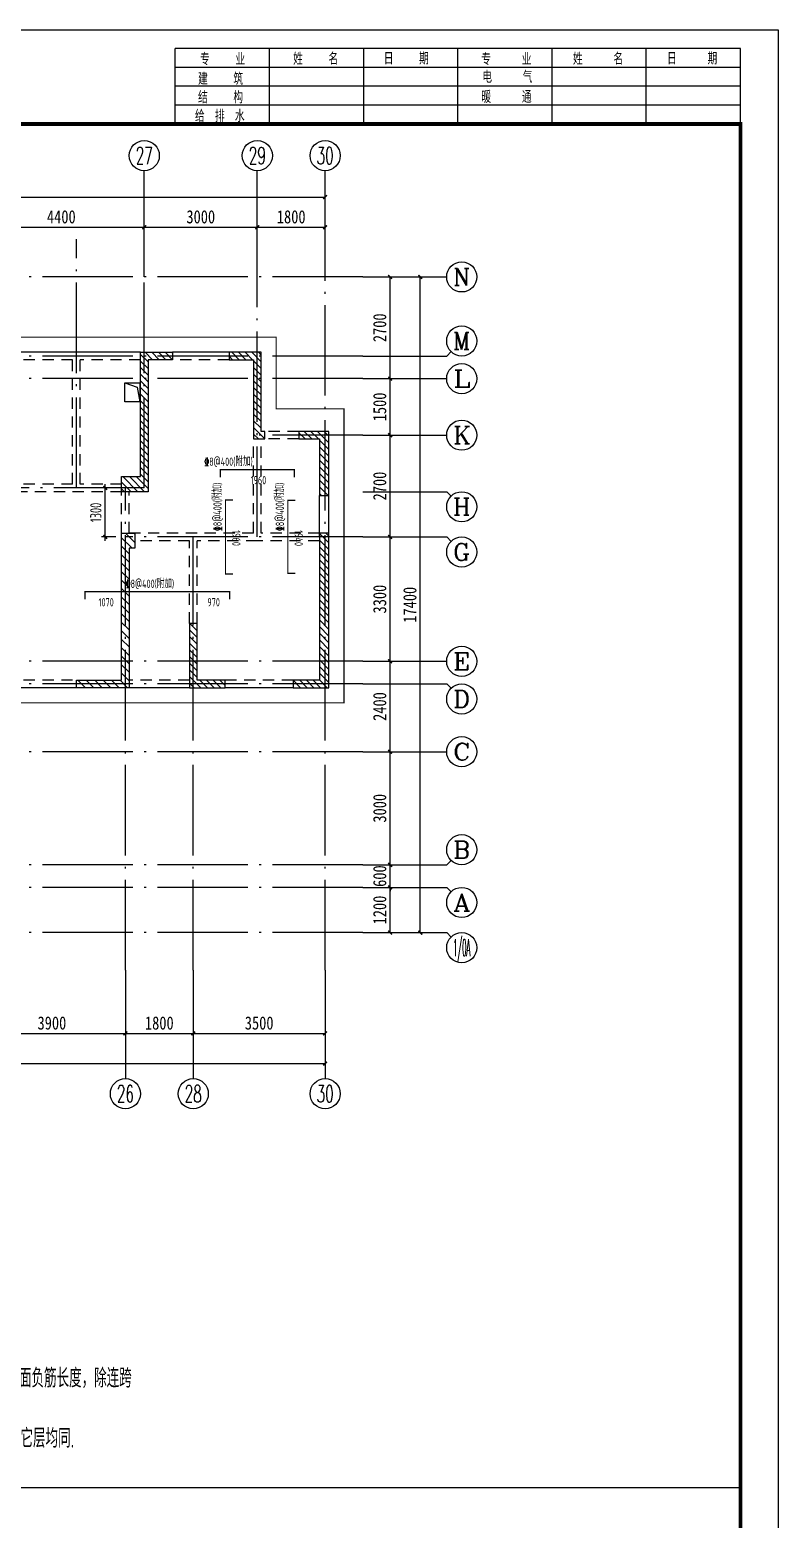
# Model space of a CAD drawing. Extents: x -144902 to 588294, y -160863 to 65494.
# Drawn here: x 568434 to 588294, y -40368 to -845 of the extents above; entities that cross this region are included whole.
import ezdxf
from ezdxf.enums import TextEntityAlignment as Align

# ---------------------------------------------------------------- set-up
doc = ezdxf.new("R2010")
doc.units = 0
doc.header["$LTSCALE"] = 100
doc.linetypes.add('3', pattern=[5, 3, -2])
doc.linetypes.add('ACAD_ISO04W100', pattern=[30.5, 24, -3, 0.5, -3])
doc.layers.get('0').update_dxf_attribs({"linetype": 'CONTINUOUS'})
doc.layers.get('Defpoints').update_dxf_attribs({"linetype": 'CONTINUOUS'})
for name, color, linetype in [('1508', 2, 'CONTINUOUS'), ('AXIS', 3, 'CONTINUOUS'), ('AXIS_TEXT', 7, 'CONTINUOUS'), ('BBAR', 1, 'CONTINUOUS'), ('DIM', 3, 'CONTINUOUS'), ('DOTE', 253, 'ACAD_ISO04W100'), ('HATCH', 254, 'CONTINUOUS'), ('HIDE_BEAMDIMMASS', 2, 'CONTINUOUS'), ('PUB_TITLE', 4, 'CONTINUOUS'), ('P排气道', 232, 'CONTINUOUS'), ('TEXT', 7, 'CONTINUOUS'), ('tk', 7, 'CONTINUOUS'), ('x线脚', 6, 'CONTINUOUS'), ('梁', 4, 'CONTINUOUS'), ('梁虚线', 134, '3'), ('楼板负筋钢筋', 1, 'CONTINUOUS'), ('砼墙', 3, 'CONTINUOUS'), ('钢筋', 94, 'CONTINUOUS'), ('门', 174, 'CONTINUOUS'), ('门虚线', 174, '3')]:
    doc.layers.add(name, color=color, linetype=linetype)
doc.styles.add('_HZTXT', font='complex.shx', dxfattribs={"width": 0.7, "bigfont": 'tssdchn.shx'})
doc.styles.add('COMPLEX', font='COMPLEX')
doc.styles.add('DIM_FONT', font='SIMHEI.TTF', dxfattribs={"width": 0.8})
doc.styles.add('DX', font='tssdeng.shx', dxfattribs={"width": 0.7, "bigfont": 'tssdchn.shx'})
doc.styles.get("Standard").update_dxf_attribs({"font": 'tssdeng.shx', "width": 0.7, "bigfont": 'tssdchn.shx'})
doc.styles.add('TSSD_Dimension', font='Tssdeng.shx', dxfattribs={"width": 0.7, "bigfont": 'tssdchn.shx'})
doc.dimstyles.new('_TCH_ARCH&&100', dxfattribs={"dimtxt": 350, "dimasz": 100, "dimexe": 250, "dimexo": 300, "dimgap": 100, "dimtad": 1, "dimdec": 0, "dimzin": 0, "dimdsep": 46, "dimtxsty": 'DIM_FONT', "dimblk": 'ARCHTICK', "dimcen": 0.09, "dimclrt": 7, "dimazin": 2, "dimtfac": 1, "dimtdec": 0, "dimtix": 1, "dimtmove": 2, "dimatfit": 3, "dimfxl": 1, "dimtolj": 1, "dimtzin": 0, "dimarcsym": 0})
doc.dimstyles.new('TSSD_100_100', dxfattribs={"dimtxt": 300, "dimasz": 100, "dimexe": 100, "dimexo": 250, "dimgap": 100, "dimtad": 1, "dimdec": 0, "dimzin": 0, "dimdsep": 46, "dimtxsty": 'TSSD_Dimension', "dimblk": 'ARCHTICK', "dimcen": 0, "dimdle": 100, "dimclrt": 7, "dimadec": 0, "dimazin": 0, "dimtfac": 1, "dimtdec": 0, "dimtix": 1, "dimtmove": 2, "dimatfit": 3, "dimfxl": 1, "dimtolj": 1, "dimtzin": 0, "dimarcsym": 0})
pattern_1 = [(135, (163394.02, 96408.73), (88.38835, 88.38835), [])]

# ---------------------------------------------------------------- blocks, each defined once
blk = doc.blocks.new('A1tk')
at = {"layer": 'PUB_TITLE'}
for p, q in [((500, 58400), (500, 43400)), ((2500, 58400), (500, 58400)), ((1000, 58400), (1000, 43400)), ((1500, 58400), (1500, 43400)), ((2000, 58400), (2000, 43400)), ((2500, 55900), (500, 55900)), ((2500, 53400), (500, 53400)), ((2500, 50900), (500, 50900)), ((2500, 48400), (500, 48400)), ((2500, 45900), (500, 45900)), ((2500, 43400), (500, 43400))]:
    blk.add_line(p, q, dxfattribs=at)
at = {"layer": 'tk', "color": 5}
blk.add_lwpolyline([(0, 0), (0, 59400), (84100, 59400), (84100, 0)], close=True, dxfattribs=at)
at = {"layer": 'tk', "const_width": 100}
blk.add_lwpolyline([(2500, 1000), (83100, 1000), (83100, 58400), (2500, 58400)], close=True, dxfattribs=at)
at = {"layer": 'PUB_TITLE', "style": 'DX', "width": 0.7}
for s, p in [('日      期', (747, 57116, 2200)), ('姓      名 ', (752, 54687)), ('专      业', (762, 52186)), ('电      气', (1232, 52213, 2200)), ('暖      通', (1766, 52190, 2200)), ('日     期', (747, 49531, 2200)), ('姓     名', (752, 47126)), ('专     业', (762, 44655)), ('建     筑', (1283, 44602, 2200)), ('结     构', (1774, 44602, 2200)), ('给  排  水', (2271, 44582, 2200))]:
    blk.add_text(s, height=320, rotation=90, dxfattribs=at).set_placement(p, align=Align.MIDDLE)
blk = doc.blocks.new('_ArchTick')
at = {"color": 0, "linetype": 'ByBlock', "const_width": 0.4}
blk.add_lwpolyline([(-0.5, -0.5), (0.5, 0.5)], dxfattribs=at)
blk = doc.blocks.new('*D1497')
at = {"layer": 'AXIS', "color": 0, "lineweight": -2}
for p, q in [((44461, 5875), (45136, 5875)), ((44886, 4675), (44886, 5875)), ((44461, 4675), (45136, 4675))]:
    blk.add_line(p, q, dxfattribs=at)
at = {"layer": 'Defpoints', "color": 0}
for p in [(44161, 5875), (44886, 5875), (44161, 4675)]:
    blk.add_point(p, dxfattribs=at)
at = {"layer": 'AXIS', "color": 0, "lineweight": -2, "xscale": 100, "yscale": 100, "zscale": 100}
for p, rotation in [((44886, 5875), 90), ((44886, 4675), 270)]:
    blk.add_blockref('_ArchTick', p, dxfattribs=dict(at, rotation=rotation))
at = {"layer": 'AXIS', "color": 7, "insert": (44611, 5275), "char_height": 350, "attachment_point": 5, "rotation": 90, "style": 'DIM_FONT'}
blk.add_mtext('\\A1;1200', dxfattribs=at)
blk = doc.blocks.new('*D1498')
at = {"layer": 'AXIS', "color": 0, "lineweight": -2}
for p, q in [((44461, 6475), (45136, 6475)), ((44886, 6475), (44886, 6575)), ((44886, 5875), (44886, 6475)), ((44461, 5875), (45136, 5875)), ((44886, 5875), (44886, 5775))]:
    blk.add_line(p, q, dxfattribs=at)
at = {"layer": 'Defpoints', "color": 0}
for p in [(44161, 6475), (44886, 6475), (44161, 5875)]:
    blk.add_point(p, dxfattribs=at)
at = {"layer": 'AXIS', "color": 0, "lineweight": -2, "xscale": 100, "yscale": 100, "zscale": 100}
for p, rotation in [((44886, 6475), 270), ((44886, 5875), 90)]:
    blk.add_blockref('_ArchTick', p, dxfattribs=dict(at, rotation=rotation))
at = {"layer": 'AXIS', "color": 7, "insert": (44611, 6175), "char_height": 350, "attachment_point": 5, "rotation": 90, "style": 'DIM_FONT'}
blk.add_mtext('\\A1;600', dxfattribs=at)
blk = doc.blocks.new('*D1499')
at = {"layer": 'AXIS', "color": 0, "lineweight": -2}
for p, q in [((44461, 9475), (45136, 9475)), ((44886, 6475), (44886, 9475)), ((44461, 6475), (45136, 6475))]:
    blk.add_line(p, q, dxfattribs=at)
at = {"layer": 'Defpoints', "color": 0}
for p in [(44161, 9475), (44886, 9475), (44161, 6475)]:
    blk.add_point(p, dxfattribs=at)
at = {"layer": 'AXIS', "color": 0, "lineweight": -2, "xscale": 100, "yscale": 100, "zscale": 100}
for p, rotation in [((44886, 9475), 90), ((44886, 6475), 270)]:
    blk.add_blockref('_ArchTick', p, dxfattribs=dict(at, rotation=rotation))
at = {"layer": 'AXIS', "color": 7, "insert": (44611, 7975), "char_height": 350, "attachment_point": 5, "rotation": 90, "style": 'DIM_FONT'}
blk.add_mtext('\\A1;3000', dxfattribs=at)
blk = doc.blocks.new('*D1500')
at = {"layer": 'AXIS', "color": 0, "lineweight": -2}
for p, q in [((44461, 11875), (45136, 11875)), ((44886, 9475), (44886, 11875)), ((44461, 9475), (45136, 9475))]:
    blk.add_line(p, q, dxfattribs=at)
at = {"layer": 'Defpoints', "color": 0}
for p in [(44161, 11875), (44886, 11875), (44161, 9475)]:
    blk.add_point(p, dxfattribs=at)
at = {"layer": 'AXIS', "color": 0, "lineweight": -2, "xscale": 100, "yscale": 100, "zscale": 100}
for p, rotation in [((44886, 11875), 90), ((44886, 9475), 270)]:
    blk.add_blockref('_ArchTick', p, dxfattribs=dict(at, rotation=rotation))
at = {"layer": 'AXIS', "color": 7, "insert": (44611, 10675), "char_height": 350, "attachment_point": 5, "rotation": 90, "style": 'DIM_FONT'}
blk.add_mtext('\\A1;2400', dxfattribs=at)
blk = doc.blocks.new('*D1501')
at = {"layer": 'AXIS', "color": 0, "lineweight": -2}
for p, q in [((44461, 15175), (45136, 15175)), ((44886, 11875), (44886, 15175)), ((44461, 11875), (45136, 11875))]:
    blk.add_line(p, q, dxfattribs=at)
at = {"layer": 'Defpoints', "color": 0}
for p in [(44161, 15175), (44886, 15175), (44161, 11875)]:
    blk.add_point(p, dxfattribs=at)
at = {"layer": 'AXIS', "color": 0, "lineweight": -2, "xscale": 100, "yscale": 100, "zscale": 100}
for p, rotation in [((44886, 15175), 90), ((44886, 11875), 270)]:
    blk.add_blockref('_ArchTick', p, dxfattribs=dict(at, rotation=rotation))
at = {"layer": 'AXIS', "color": 7, "insert": (44611, 13525), "char_height": 350, "attachment_point": 5, "rotation": 90, "style": 'DIM_FONT'}
blk.add_mtext('\\A1;3300', dxfattribs=at)
blk = doc.blocks.new('*D1502')
at = {"layer": 'AXIS', "color": 0, "lineweight": -2}
for p, q in [((44461, 17875), (45136, 17875)), ((44886, 15175), (44886, 17875)), ((44461, 15175), (45136, 15175))]:
    blk.add_line(p, q, dxfattribs=at)
at = {"layer": 'Defpoints', "color": 0}
for p in [(44161, 17875), (44886, 17875), (44161, 15175)]:
    blk.add_point(p, dxfattribs=at)
at = {"layer": 'AXIS', "color": 0, "lineweight": -2, "xscale": 100, "yscale": 100, "zscale": 100}
for p, rotation in [((44886, 17875), 90), ((44886, 15175), 270)]:
    blk.add_blockref('_ArchTick', p, dxfattribs=dict(at, rotation=rotation))
at = {"layer": 'AXIS', "color": 7, "insert": (44611, 16525), "char_height": 350, "attachment_point": 5, "rotation": 90, "style": 'DIM_FONT'}
blk.add_mtext('\\A1;2700', dxfattribs=at)
blk = doc.blocks.new('*D1503')
at = {"layer": 'AXIS', "color": 0, "lineweight": -2}
for p, q in [((44461, 19375), (45136, 19375)), ((44886, 17875), (44886, 19375)), ((44461, 17875), (45136, 17875))]:
    blk.add_line(p, q, dxfattribs=at)
at = {"layer": 'Defpoints', "color": 0}
for p in [(44161, 19375), (44886, 19375), (44161, 17875)]:
    blk.add_point(p, dxfattribs=at)
at = {"layer": 'AXIS', "color": 0, "lineweight": -2, "xscale": 100, "yscale": 100, "zscale": 100}
for p, rotation in [((44886, 19375), 90), ((44886, 17875), 270)]:
    blk.add_blockref('_ArchTick', p, dxfattribs=dict(at, rotation=rotation))
at = {"layer": 'AXIS', "color": 7, "insert": (44611, 18625), "char_height": 350, "attachment_point": 5, "rotation": 90, "style": 'DIM_FONT'}
blk.add_mtext('\\A1;1500', dxfattribs=at)
blk = doc.blocks.new('*D1504')
at = {"layer": 'AXIS', "color": 0, "lineweight": -2}
for p, q in [((44461, 22075), (45136, 22075)), ((44886, 19375), (44886, 22075)), ((44461, 19375), (45136, 19375))]:
    blk.add_line(p, q, dxfattribs=at)
at = {"layer": 'Defpoints', "color": 0}
for p in [(44161, 22075), (44886, 22075), (44161, 19375)]:
    blk.add_point(p, dxfattribs=at)
at = {"layer": 'AXIS', "color": 0, "lineweight": -2, "xscale": 100, "yscale": 100, "zscale": 100}
for p, rotation in [((44886, 22075), 90), ((44886, 19375), 270)]:
    blk.add_blockref('_ArchTick', p, dxfattribs=dict(at, rotation=rotation))
at = {"layer": 'AXIS', "color": 7, "insert": (44611, 20725), "char_height": 350, "attachment_point": 5, "rotation": 90, "style": 'DIM_FONT'}
blk.add_mtext('\\A1;2700', dxfattribs=at)
blk = doc.blocks.new('*D1505')
at = {"layer": 'AXIS', "color": 0, "lineweight": -2}
for p, q in [((44461, 22075), (45936, 22075)), ((45686, 4675), (45686, 22075)), ((44461, 4675), (45936, 4675))]:
    blk.add_line(p, q, dxfattribs=at)
at = {"layer": 'Defpoints', "color": 0}
for p in [(44161, 22075), (45686, 22075), (44161, 4675, 0)]:
    blk.add_point(p, dxfattribs=at)
at = {"layer": 'AXIS', "color": 0, "lineweight": -2, "xscale": 100, "yscale": 100, "zscale": 100}
for p, rotation in [((45686, 22075), 90), ((45686, 4675), 270)]:
    blk.add_blockref('_ArchTick', p, dxfattribs=dict(at, rotation=rotation))
at = {"layer": 'AXIS', "color": 7, "insert": (45411, 13375), "char_height": 350, "attachment_point": 5, "rotation": 90, "style": 'DIM_FONT'}
blk.add_mtext('\\A1;17400', dxfattribs=at)
blk = doc.blocks.new('*D1506')
at = {"layer": 'AXIS', "color": 0, "lineweight": -2}
for p, q in [((41361, 22375), (41361, 23643)), ((41361, 23393), (43161, 23393)), ((43161, 22375), (43161, 23643))]:
    blk.add_line(p, q, dxfattribs=at)
at = {"layer": 'Defpoints', "color": 0}
for p in [(43161, 23393), (41361, 22075), (43161, 22075)]:
    blk.add_point(p, dxfattribs=at)
at = {"layer": 'AXIS', "color": 0, "lineweight": -2, "xscale": 100, "yscale": 100, "zscale": 100, "rotation": 180}
blk.add_blockref('_ArchTick', (41361, 23393), dxfattribs=at)
at = {"layer": 'AXIS', "color": 0, "lineweight": -2, "xscale": 100, "yscale": 100, "zscale": 100}
blk.add_blockref('_ArchTick', (43161, 23393), dxfattribs=at)
at = {"layer": 'AXIS', "color": 7, "insert": (42261, 23668), "char_height": 350, "attachment_point": 5, "style": 'DIM_FONT'}
blk.add_mtext('\\A1;1800', dxfattribs=at)
blk = doc.blocks.new('*D1507')
at = {"layer": 'AXIS', "color": 0, "lineweight": -2}
for p, q in [((38361, 22375), (38361, 23643)), ((38361, 23393), (41361, 23393)), ((41361, 22375), (41361, 23643))]:
    blk.add_line(p, q, dxfattribs=at)
at = {"layer": 'Defpoints', "color": 0}
for p in [(41361, 23393), (38361, 22075), (41361, 22075)]:
    blk.add_point(p, dxfattribs=at)
at = {"layer": 'AXIS', "color": 0, "lineweight": -2, "xscale": 100, "yscale": 100, "zscale": 100, "rotation": 180}
blk.add_blockref('_ArchTick', (38361, 23393), dxfattribs=at)
at = {"layer": 'AXIS', "color": 0, "lineweight": -2, "xscale": 100, "yscale": 100, "zscale": 100}
blk.add_blockref('_ArchTick', (41361, 23393), dxfattribs=at)
at = {"layer": 'AXIS', "color": 7, "insert": (39861, 23668), "char_height": 350, "attachment_point": 5, "style": 'DIM_FONT'}
blk.add_mtext('\\A1;3000', dxfattribs=at)
blk = doc.blocks.new('*D1508')
at = {"layer": 'AXIS', "color": 0, "lineweight": -2}
for p, q in [((33961, 22375), (33961, 23643)), ((33961, 23393), (38361, 23393)), ((38361, 22375), (38361, 23643))]:
    blk.add_line(p, q, dxfattribs=at)
at = {"layer": 'Defpoints', "color": 0}
for p in [(38361, 23393), (33961, 22075), (38361, 22075)]:
    blk.add_point(p, dxfattribs=at)
at = {"layer": 'AXIS', "color": 0, "lineweight": -2, "xscale": 100, "yscale": 100, "zscale": 100, "rotation": 180}
blk.add_blockref('_ArchTick', (33961, 23393), dxfattribs=at)
at = {"layer": 'AXIS', "color": 0, "lineweight": -2, "xscale": 100, "yscale": 100, "zscale": 100}
blk.add_blockref('_ArchTick', (38361, 23393), dxfattribs=at)
at = {"layer": 'AXIS', "color": 7, "insert": (36161, 23668), "char_height": 350, "attachment_point": 5, "style": 'DIM_FONT'}
blk.add_mtext('\\A1;4400', dxfattribs=at)
blk = doc.blocks.new('*D1524')
at = {"layer": 'AXIS', "color": 0, "lineweight": -2}
for p, q in [((4061, 22375), (4061, 24443)), ((4061, 24193), (43161, 24193)), ((43161, 22375), (43161, 24443))]:
    blk.add_line(p, q, dxfattribs=at)
at = {"layer": 'Defpoints', "color": 0}
for p in [(43161, 24193), (4061, 22075), (43161, 22075)]:
    blk.add_point(p, dxfattribs=at)
at = {"layer": 'AXIS', "color": 0, "lineweight": -2, "xscale": 100, "yscale": 100, "zscale": 100, "rotation": 180}
blk.add_blockref('_ArchTick', (4061, 24193), dxfattribs=at)
at = {"layer": 'AXIS', "color": 0, "lineweight": -2, "xscale": 100, "yscale": 100, "zscale": 100}
blk.add_blockref('_ArchTick', (43161, 24193), dxfattribs=at)
at = {"layer": 'AXIS', "color": 7, "insert": (23611, 24468), "char_height": 350, "attachment_point": 5, "style": 'DIM_FONT'}
blk.add_mtext('\\A1;39100', dxfattribs=at)
blk = doc.blocks.new('*D1525')
at = {"layer": 'AXIS', "color": 0, "lineweight": -2}
for p, q in [((39661, 3375), (39661, 1750)), ((43161, 3375), (43161, 1750)), ((39661, 2000), (43161, 2000))]:
    blk.add_line(p, q, dxfattribs=at)
at = {"layer": 'Defpoints', "color": 0}
for p in [(39661, 3675), (43161, 3675), (43161, 2000)]:
    blk.add_point(p, dxfattribs=at)
at = {"layer": 'AXIS', "color": 0, "lineweight": -2, "xscale": 100, "yscale": 100, "zscale": 100, "rotation": 180}
blk.add_blockref('_ArchTick', (39661, 2000), dxfattribs=at)
at = {"layer": 'AXIS', "color": 0, "lineweight": -2, "xscale": 100, "yscale": 100, "zscale": 100}
blk.add_blockref('_ArchTick', (43161, 2000), dxfattribs=at)
at = {"layer": 'AXIS', "color": 7, "insert": (41411, 2275), "char_height": 350, "attachment_point": 5, "style": 'DIM_FONT'}
blk.add_mtext('\\A1;3500', dxfattribs=at)
blk = doc.blocks.new('*D1526')
at = {"layer": 'AXIS', "color": 0, "lineweight": -2}
for p, q in [((37861, 3375), (37861, 1750)), ((39661, 3375), (39661, 1750)), ((37861, 2000), (39661, 2000))]:
    blk.add_line(p, q, dxfattribs=at)
at = {"layer": 'Defpoints', "color": 0}
for p in [(37861, 3675), (39661, 3675), (39661, 2000)]:
    blk.add_point(p, dxfattribs=at)
at = {"layer": 'AXIS', "color": 0, "lineweight": -2, "xscale": 100, "yscale": 100, "zscale": 100, "rotation": 180}
blk.add_blockref('_ArchTick', (37861, 2000), dxfattribs=at)
at = {"layer": 'AXIS', "color": 0, "lineweight": -2, "xscale": 100, "yscale": 100, "zscale": 100}
blk.add_blockref('_ArchTick', (39661, 2000), dxfattribs=at)
at = {"layer": 'AXIS', "color": 7, "insert": (38761, 2275), "char_height": 350, "attachment_point": 5, "style": 'DIM_FONT'}
blk.add_mtext('\\A1;1800', dxfattribs=at)
blk = doc.blocks.new('*D1527')
at = {"layer": 'AXIS', "color": 0, "lineweight": -2}
for p, q in [((33961, 3375), (33961, 1750)), ((37861, 3375), (37861, 1750)), ((33961, 2000), (37861, 2000))]:
    blk.add_line(p, q, dxfattribs=at)
at = {"layer": 'Defpoints', "color": 0}
for p in [(33961, 3675), (37861, 3675), (37861, 2000)]:
    blk.add_point(p, dxfattribs=at)
at = {"layer": 'AXIS', "color": 0, "lineweight": -2, "xscale": 100, "yscale": 100, "zscale": 100, "rotation": 180}
blk.add_blockref('_ArchTick', (33961, 2000), dxfattribs=at)
at = {"layer": 'AXIS', "color": 0, "lineweight": -2, "xscale": 100, "yscale": 100, "zscale": 100}
blk.add_blockref('_ArchTick', (37861, 2000), dxfattribs=at)
at = {"layer": 'AXIS', "color": 7, "insert": (35911, 2275), "char_height": 350, "attachment_point": 5, "style": 'DIM_FONT'}
blk.add_mtext('\\A1;3900', dxfattribs=at)
blk = doc.blocks.new('*D1541')
at = {"layer": 'AXIS', "color": 0, "lineweight": -2}
for p, q in [((4061, 3375), (4061, 950)), ((43161, 3375), (43161, 950)), ((4061, 1200), (43161, 1200))]:
    blk.add_line(p, q, dxfattribs=at)
at = {"layer": 'Defpoints', "color": 0}
for p in [(4061, 3675, 0), (43161, 3675, 0), (43161, 1200)]:
    blk.add_point(p, dxfattribs=at)
at = {"layer": 'AXIS', "color": 0, "lineweight": -2, "xscale": 100, "yscale": 100, "zscale": 100, "rotation": 180}
blk.add_blockref('_ArchTick', (4061, 1200), dxfattribs=at)
at = {"layer": 'AXIS', "color": 0, "lineweight": -2, "xscale": 100, "yscale": 100, "zscale": 100}
blk.add_blockref('_ArchTick', (43161, 1200), dxfattribs=at)
at = {"layer": 'AXIS', "color": 7, "insert": (23611, 1475), "char_height": 350, "attachment_point": 5, "style": 'DIM_FONT'}
blk.add_mtext('\\A1;39100', dxfattribs=at)
blk = doc.blocks.new('_AXISO')
blk.add_circle((0, 0), 0.5)
at = {"layer": 'AXIS_TEXT', "style": 'COMPLEX', "width": 1.041667}
blk.add_attdef('A', text='', height=0.56, dxfattribs=at).set_placement((-0.25, -0.28), (0.25, -0.28), align=Align.FIT)
blk = doc.blocks.new('2012120710010639')
at = {"layer": 'P排气道', "linetype": 'ByBlock'}
blk.add_lwpolyline([(400, 5400), (400, 5900), (0, 5900), (0, 5400)], close=True, dxfattribs=at)
blk.add_lwpolyline([(400, 5900), (77, 5789), (0, 5400)], dxfattribs=at)
at = {"layer": 'P排气道', "linetype": 'ByBlock', "elevation": 0}
for points in [[(27585, 5385), (27585, 5915), (27155, 5915), (27155, 5385)], [(9485, 1065), (9085, 1065), (9085, 1415), (9485, 1415)], [(18285, 1065), (18685, 1065), (18685, 1415), (18285, 1415)], [(13770, 500), (13770, 0), (13370, 0), (13370, 500)], [(14000, 500), (14000, 0), (14400, 0), (14400, 500)]]:
    blk.add_lwpolyline(points, close=True, dxfattribs=at)
for points in [[(27585, 5900), (27262, 5789), (27185, 5400)], [(9485, 1415), (9151, 1329), (9085, 1065)], [(18685, 1415), (18351, 1329), (18285, 1065)], [(13770, 500), (13447, 389), (13370, 0)], [(14400, 500), (14077, 389), (14000, 0)]]:
    blk.add_lwpolyline(points, dxfattribs=at)
blk = doc.blocks.new('*D1278')
at = {"layer": 'Defpoints', "color": 0}
for p in [(570436, -13002), (570971, -13002), (570971, -14302)]:
    blk.add_point(p, dxfattribs=at)
at = {"layer": 'DIM', "color": 0, "lineweight": -2}
for p, q in [((570721, -13002), (570336, -13002)), ((570436, -14402), (570436, -12902)), ((570721, -14302), (570336, -14302))]:
    blk.add_line(p, q, dxfattribs=at)
at = {"layer": 'DIM', "color": 0, "lineweight": -2, "xscale": 100, "yscale": 100, "zscale": 100}
for p, rotation in [((570436, -13002), 90), ((570436, -14302), 270)]:
    blk.add_blockref('_ArchTick', p, dxfattribs=dict(at, rotation=rotation))
at = {"layer": 'DIM', "color": 7, "insert": (570186, -13652), "char_height": 300, "attachment_point": 5, "rotation": 90, "style": 'TSSD_Dimension'}
blk.add_mtext('\\A1;1300', dxfattribs=at)
blk = doc.blocks.new('2012122620434072')
at = {"layer": 'HATCH'}
h = blk.add_hatch(dxfattribs=at)
h.set_pattern_fill('ANSI31', color=256, scale=1000, style=0)
h.set_pattern_definition(pattern_1)
h.paths.add_polyline_path([(38461.4, 19875), (38461.4, 16375), (37761.4, 16375), (37761.4, 16775), (38261.4, 16775), (38261.4, 20075), (39111.4, 20075), (39111.4, 19875)])
h = blk.add_hatch(dxfattribs=at)
h.set_pattern_fill('ANSI31', color=256, scale=1000, style=0)
h.set_pattern_definition(pattern_1)
h.paths.add_polyline_path([(41261.4, 19875), (41261.4, 17775), (41561.4, 17775), (41561.4, 17975), (41461.4, 17975), (41461.4, 20075), (40611.4, 20075), (40611.4, 19875)])
h = blk.add_hatch(dxfattribs=at)
h.set_pattern_fill('ANSI31', color=256, scale=1000, style=0)
h.set_pattern_definition(pattern_1)
h.paths.add_polyline_path([(43011.4, 16275), (43261.4, 16275), (43261.4, 17975), (42461.4, 17975), (42461.4, 17775), (43011.4, 17775)])
h = blk.add_hatch(dxfattribs=at)
h.set_pattern_fill('ANSI31', color=256, scale=50, style=0)
h.set_pattern_definition([(135, (47540.81, 272.43), (112.2532, 112.2532), [])])
h.paths.add_polyline_path([(37761.4, 15275), (37961.4, 15275), (37961.4, 15275), (38111.4, 15275), (38111.4, 14875), (37961.4, 14875), (37961.4, 11175), (36561.4, 11175), (36561.4, 11375), (37761.4, 11375)])
h = blk.add_hatch(dxfattribs=at)
h.set_pattern_fill('ANSI31', color=256, scale=1000, style=0)
h.set_pattern_definition(pattern_1)
h.paths.add_polyline_path([(43011.4, 11375), (42311.4, 11375), (42311.4, 11175), (43261.4, 11175), (43261.4, 15275), (43011.4, 15275)])
h = blk.add_hatch(dxfattribs=at)
h.set_pattern_fill('ANSI31', color=256, scale=1000, style=0)
h.set_pattern_definition(pattern_1)
h.paths.add_polyline_path([(39561.4, 11175), (40511.4, 11175), (40511.4, 11375), (39761.4, 11375), (39761.4, 12875), (39561.4, 12875)])
at = {"layer": 'AXIS'}
for p, q in [((38361.4, 22075, 0), (38361.4, 24892.7, 0)), ((41361.4, 22075, 0), (41361.4, 24892.7, 0)), ((43161.4, 22075, 0), (43161.4, 24892.7, 0)), ((44161.4, 22075, 0), (46386.4, 22075, 0)), ((44161.4, 19975, 0), (46386.4, 19975, 0)), ((46503.5, 20092.2, 0), (46386.4, 19975, 0)), ((44161.4, 19375, 0), (46386.4, 19375, 0)), ((44161.4, 17875, 0), (46386.4, 17875, 0)), ((44161.4, 16375, 0), (46386.4, 16375, 0)), ((46503.5, 16257.8, 0), (46386.4, 16375, 0)), ((44161.4, 15175, 0), (46386.4, 15175, 0)), ((46503.5, 15057.8, 0), (46386.4, 15175, 0)), ((44161.4, 11875, 0), (46386.4, 11875, 0)), ((44161.4, 11275, 0), (46386.4, 11275, 0)), ((46503.5, 11157.8, 0), (46386.4, 11275, 0)), ((44161.4, 9475, 0), (46386.4, 9475, 0)), ((44161.4, 6475, 0), (46386.4, 6475, 0)), ((46503.5, 6592.2, 0), (46386.4, 6475, 0)), ((44161.4, 5875, 0), (46386.4, 5875, 0)), ((46503.5, 5757.8, 0), (46386.4, 5875, 0)), ((44161.4, 4675, 0), (46386.4, 4675, 0)), ((46503.5, 4557.8, 0), (46386.4, 4675, 0)), ((37861.4, 3675, 0), (37861.4, 800, 0)), ((39661.4, 3675, 0), (39661.4, 800, 0)), ((43161.4, 3675, 0), (43161.4, 800, 0))]:
    blk.add_line(p, q, dxfattribs=at)
at = {"layer": 'DOTE'}
for p, q in [((36561.4, 16475, 0), (36561.4, 23075, 0)), ((38361.4, 16475, 0), (38361.4, 23075, 0)), ((41361.4, 15175, 0), (41361.4, 23075, 0)), ((43161.4, 3675, 0), (43161.4, 23075, 0)), ((44161.4, 22075, 0), (3061.4, 22075, 0)), ((44161.4, 19975, 0), (33961.4, 19975, 0)), ((44161.4, 19375, 0), (8661.4, 19375, 0)), ((44161.4, 17875, 0), (41361.4, 17875, 0)), ((38361.4, 16475, 0), (33961.4, 16475, 0)), ((37861.4, 3675, 0), (37861.4, 16475, 0)), ((44161.4, 15175, 0), (37861.4, 15175, 0)), ((39661.4, 3675, 0), (39661.4, 15175, 0)), ((44161.4, 11875, 0), (16261.4, 11875, 0)), ((44161.4, 11875, 0), (39661.4, 11875, 0)), ((44161.4, 11275, 0), (3061.4, 11275, 0)), ((44161.4, 9475, 0), (3061.4, 9475, 0)), ((44161.4, 6475, 0), (3061.4, 6475, 0)), ((44161.4, 5875, 0), (29161.4, 5875, 0)), ((44161.4, 4675, 0), (3061.4, 4675, 0))]:
    blk.add_line(p, q, dxfattribs=at)
at = {"layer": '梁'}
for p, q in [((36561.4, 20075), (34661.4, 20075)), ((38261.4, 20075), (36561.4, 20075)), ((40611.4, 20075), (39111.4, 20075)), ((36561.4, 11175), (34461.4, 11175)), ((39561.4, 11175), (37961.4, 11175)), ((42311.4, 11175), (40511.4, 11175))]:
    blk.add_line(p, q, dxfattribs=at)
at = {"layer": '梁虚线'}
for p, q in [((36461.4, 19875), (34661.4, 19875)), ((36461.4, 16575), (36461.4, 19875)), ((36661.4, 16575), (36661.4, 19875)), ((38261.4, 19875), (36661.4, 19875)), ((40611.4, 19875), (39111.4, 19875)), ((42461.4, 17975), (41561.4, 17975)), ((41261.4, 15275), (41261.4, 17775)), ((41461.4, 15275), (41461.4, 17775)), ((42461.4, 17775), (41561.4, 17775)), ((36461.4, 16575), (34111.4, 16575)), ((37761.4, 16375), (34111.4, 16375)), ((37761.4, 16575), (36661.4, 16575)), ((37761.4, 15275), (37761.4, 16375)), ((37961.4, 15275), (37961.4, 16375)), ((41261.4, 15275), (37961.4, 15275)), ((39561.4, 15075), (38111.4, 15075)), ((39561.4, 12875), (39561.4, 15075)), ((39761.4, 12875), (39761.4, 15075)), ((41361.4, 15075), (39761.4, 15075)), ((43011.4, 15075), (41361.4, 15075)), ((43011.4, 15275), (41461.4, 15275)), ((36461.4, 11375), (34461.4, 11375)), ((39561.4, 11375), (37961.4, 11375)), ((42311.4, 11375), (40511.4, 11375))]:
    blk.add_line(p, q, dxfattribs=at)
at = {"layer": '砼墙'}
for points in [[(38461.4, 19875), (38461.4, 16375), (37761.4, 16375), (37761.4, 16775), (38261.4, 16775), (38261.4, 20075), (39111.4, 20075), (39111.4, 19875)], [(41261.4, 19875), (41261.4, 17775), (41561.4, 17775), (41561.4, 17975), (41461.4, 17975), (41461.4, 20075), (40611.4, 20075), (40611.4, 19875)], [(43011.4, 16275), (43261.4, 16275), (43261.4, 17975), (42461.4, 17975), (42461.4, 17775), (43011.4, 17775)], [(37961.4, 15275), (38111.4, 15275), (38111.4, 14875), (37961.4, 14875), (37961.4, 11175), (36561.4, 11175), (36561.4, 11375), (37761.4, 11375), (37761.4, 15275), (37961.4, 15275)], [(43011.4, 11375), (42311.4, 11375), (42311.4, 11175), (43261.4, 11175), (43261.4, 15275), (43011.4, 15275)], [(39561.4, 11175), (40511.4, 11175), (40511.4, 11375), (39761.4, 11375), (39761.4, 12875), (39561.4, 12875)]]:
    blk.add_lwpolyline(points, close=True, dxfattribs=at)
at = {"layer": '门'}
for p, q in [((43011.4, 15175), (43011.4, 16175)), ((43261.4, 15175), (43261.4, 16175))]:
    blk.add_line(p, q, dxfattribs=at)
at = {"layer": '门虚线'}
for p, q in [((43011.4, 15175), (43011.4, 16275)), ((43261.4, 15175), (43261.4, 16275))]:
    blk.add_line(p, q, dxfattribs=at)
at = {"layer": 'AXIS'}
ref = blk.add_blockref('_AXISO', (38361.4, 25292.7, 0), dxfattribs=dict(at, xscale=800, yscale=800, zscale=800))
ref.add_attrib('A', '27', dxfattribs={"layer": 'AXIS_TEXT', "height": 452.55, "style": '_HZTXT', "width": 0.617647}).set_placement((38135.1, 25066.4, 0), (38587.6, 25066.4, 0), align=Align.FIT)
ref = blk.add_blockref('_AXISO', (41361.4, 25292.7, 0), dxfattribs=dict(at, xscale=800, yscale=800, zscale=800))
ref.add_attrib('A', '29', dxfattribs={"layer": 'AXIS_TEXT', "height": 452.55, "style": '_HZTXT', "width": 0.617647}).set_placement((41135.1, 25066.4, 0), (41587.6, 25066.4, 0), align=Align.FIT)
ref = blk.add_blockref('_AXISO', (43161.4, 25292.7, 0), dxfattribs=dict(at, xscale=800, yscale=800, zscale=800))
ref.add_attrib('A', '30', dxfattribs={"layer": 'AXIS_TEXT', "height": 452.55, "style": '_HZTXT', "width": 0.636364}).set_placement((42935.1, 25066.4, 0), (43387.6, 25066.4, 0), align=Align.FIT)
ref = blk.add_blockref('_AXISO', (46786.4, 22075, 0), dxfattribs=dict(at, xscale=800, yscale=800, zscale=800))
ref.add_attrib('A', 'N', dxfattribs={"layer": 'AXIS_TEXT', "height": 452.5, "style": '_HZTXT', "width": 1.105263}).set_placement((46560.1, 21848.7, 0), (47012.6, 21848.7, 0), align=Align.FIT)
ref = blk.add_blockref('_AXISO', (46786.4, 20375, 0), dxfattribs=dict(at, xscale=800, yscale=800, zscale=800))
ref.add_attrib('A', 'M', dxfattribs={"layer": 'AXIS_TEXT', "height": 452.5, "style": '_HZTXT'}).set_placement((46560.1, 20148.7, 0), (47012.6, 20148.7, 0), align=Align.FIT)
ref = blk.add_blockref('_AXISO', (46786.4, 19375, 0), dxfattribs=dict(at, xscale=800, yscale=800, zscale=800))
ref.add_attrib('A', 'L', dxfattribs={"layer": 'AXIS_TEXT', "height": 452.5, "style": '_HZTXT', "width": 1.4}).set_placement((46560.1, 19148.7, 0), (47012.6, 19148.7, 0), align=Align.FIT)
ref = blk.add_blockref('_AXISO', (46786.4, 17875, 0), dxfattribs=dict(at, xscale=800, yscale=800, zscale=800))
ref.add_attrib('A', 'K', dxfattribs={"layer": 'AXIS_TEXT', "height": 452.5, "style": '_HZTXT', "width": 1.105263}).set_placement((46560.1, 17648.7, 0), (47012.6, 17648.7, 0), align=Align.FIT)
ref = blk.add_blockref('_AXISO', (46786.4, 15975, 0), dxfattribs=dict(at, xscale=800, yscale=800, zscale=800))
ref.add_attrib('A', 'H', dxfattribs={"layer": 'AXIS_TEXT', "height": 452.5, "style": '_HZTXT', "width": 1.05}).set_placement((46560.1, 15748.7, 0), (47012.6, 15748.7, 0), align=Align.FIT)
ref = blk.add_blockref('_AXISO', (46786.4, 14775, 0), dxfattribs=dict(at, xscale=800, yscale=800, zscale=800))
ref.add_attrib('A', 'G', dxfattribs={"layer": 'AXIS_TEXT', "height": 452.5, "style": '_HZTXT', "width": 1.166667}).set_placement((46560.1, 14548.7, 0), (47012.6, 14548.7, 0), align=Align.FIT)
ref = blk.add_blockref('_AXISO', (46786.4, 11875, 0), dxfattribs=dict(at, xscale=800, yscale=800, zscale=800))
ref.add_attrib('A', 'E', dxfattribs={"layer": 'AXIS_TEXT', "height": 452.5, "style": '_HZTXT', "width": 1.3125}).set_placement((46560.1, 11648.7, 0), (47012.6, 11648.7, 0), align=Align.FIT)
ref = blk.add_blockref('_AXISO', (46786.4, 10875, 0), dxfattribs=dict(at, xscale=800, yscale=800, zscale=800))
ref.add_attrib('A', 'D', dxfattribs={"layer": 'AXIS_TEXT', "height": 452.5, "style": '_HZTXT', "width": 1.235294}).set_placement((46560.1, 10648.7, 0), (47012.6, 10648.7, 0), align=Align.FIT)
ref = blk.add_blockref('_AXISO', (46786.4, 9475, 0), dxfattribs=dict(at, xscale=800, yscale=800, zscale=800))
ref.add_attrib('A', 'C', dxfattribs={"layer": 'AXIS_TEXT', "height": 452.5, "style": '_HZTXT', "width": 1.4}).set_placement((46560.1, 9248.7, 0), (47012.6, 9248.7, 0), align=Align.FIT)
ref = blk.add_blockref('_AXISO', (46786.4, 6875, 0), dxfattribs=dict(at, xscale=800, yscale=800, zscale=800))
ref.add_attrib('A', 'B', dxfattribs={"layer": 'AXIS_TEXT', "height": 452.5, "style": '_HZTXT', "width": 1.235294}).set_placement((46560.1, 6648.7, 0), (47012.6, 6648.7, 0), align=Align.FIT)
ref = blk.add_blockref('_AXISO', (46786.4, 5475, 0), dxfattribs=dict(at, xscale=800, yscale=800, zscale=800))
ref.add_attrib('A', 'A', dxfattribs={"layer": 'AXIS_TEXT', "height": 452.5, "style": '_HZTXT', "width": 1.166667}).set_placement((46560.1, 5248.7, 0), (47012.6, 5248.7, 0), align=Align.FIT)
ref = blk.add_blockref('_AXISO', (46786.4, 4275, 0), dxfattribs=dict(at, xscale=800, yscale=800, zscale=800))
ref.add_attrib('A', '1/0A', dxfattribs={"layer": 'AXIS_TEXT', "height": 452.55, "style": '_HZTXT', "width": 0.28}).set_placement((46560.1, 4048.7, 0), (47012.6, 4048.7, 0), align=Align.FIT)
ref = blk.add_blockref('_AXISO', (37861.4, 400, 0), dxfattribs=dict(at, xscale=800, yscale=800, zscale=800))
ref.add_attrib('A', '26', dxfattribs={"layer": 'AXIS_TEXT', "height": 452.55, "style": '_HZTXT', "width": 0.617647}).set_placement((37635.1, 173.7, 0), (38087.6, 173.7, 0), align=Align.FIT)
ref = blk.add_blockref('_AXISO', (39661.4, 400, 0), dxfattribs=dict(at, xscale=800, yscale=800, zscale=800))
ref.add_attrib('A', '28', dxfattribs={"layer": 'AXIS_TEXT', "height": 452.55, "style": '_HZTXT', "width": 0.617647}).set_placement((39435.1, 173.7, 0), (39887.6, 173.7, 0), align=Align.FIT)
ref = blk.add_blockref('_AXISO', (43161.4, 400, 0), dxfattribs=dict(at, xscale=800, yscale=800, zscale=800))
ref.add_attrib('A', '30', dxfattribs={"layer": 'AXIS_TEXT', "height": 452.55, "style": '_HZTXT', "width": 0.636364}).set_placement((42935.1, 173.7, 0), (43387.6, 173.7, 0), align=Align.FIT)
at = {"layer": 'HIDE_BEAMDIMMASS', "xscale": -1}
blk.add_blockref('2012120710010639', (38246.4, 13360, 0), dxfattribs=at)
at = {"layer": 'AXIS'}
for p1, p2, distance, picture, middle in [((4061.4, 22075, 0), (43161.4, 22075, 0), 2117.7, '*D1524', (23611.4, 24467.7, 0)), ((33961.4, 22075, 0), (38361.4, 22075, 0), 1317.7, '*D1508', (36161.4, 23667.7, 0)), ((38361.4, 22075, 0), (41361.4, 22075, 0), 1317.7, '*D1507', (39861.4, 23667.7, 0)), ((41361.4, 22075, 0), (43161.4, 22075, 0), 1317.7, '*D1506', (42261.4, 23667.7, 0)), ((44161.4, 19375, 0), (44161.4, 22075, 0), -725, '*D1504', (44611.4, 20725, 0)), ((44161.4, 4675, 0), (44161.4, 22075, 0), -1525, '*D1505', (45411.4, 13375, 0)), ((44161.4, 17875, 0), (44161.4, 19375, 0), -725, '*D1503', (44611.4, 18625, 0)), ((44161.4, 15175, 0), (44161.4, 17875, 0), -725, '*D1502', (44611.4, 16525, 0)), ((44161.4, 11875, 0), (44161.4, 15175, 0), -725, '*D1501', (44611.4, 13525, 0)), ((44161.4, 9475, 0), (44161.4, 11875, 0), -725, '*D1500', (44611.4, 10675, 0)), ((44161.4, 6475, 0), (44161.4, 9475, 0), -725, '*D1499', (44611.4, 7975, 0)), ((44161.4, 5875, 0), (44161.4, 6475, 0), -725, '*D1498', (44611.4, 6175, 0)), ((44161.4, 4675, 0), (44161.4, 5875, 0), -725, '*D1497', (44611.4, 5275, 0)), ((4061.4, 3675, 0), (43161.4, 3675, 0), -2475, '*D1541', (23611.4, 1475, 0)), ((33961.4, 3675, 0), (37861.4, 3675, 0), -1675, '*D1527', (35911.4, 2275, 0)), ((37861.4, 3675, 0), (39661.4, 3675, 0), -1675, '*D1526', (38761.4, 2275, 0)), ((39661.4, 3675, 0), (43161.4, 3675, 0), -1675, '*D1525', (41411.4, 2275, 0))]:
    dim = blk.add_aligned_dim(p1=p1, p2=p2, distance=distance, dimstyle='_TCH_ARCH&&100', dxfattribs=at)
    dim.commit()
    dim.dimension.update_dxf_attribs({"geometry": picture, "text_midpoint": middle})

msp = doc.modelspace()

# ---------------------------------------------------------------- linework, layer by layer
at = {"layer": 'BBAR', "const_width": 40}
msp.add_lwpolyline([(529894.134, -39531.77), (587294.134, -39531.77)], dxfattribs=at)
at = {"layer": 'x线脚', "const_width": 30, "elevation": 0}
msp.add_lwpolyline([(566571.107, -9002.02), (570171.107, -9002.021), (570171.128, -9002.021), (574971.128, -9002.192), (574971.128, -10902.178), (576771.128, -10902.178), (576771.125, -18702.189), (571471.125, -18702.187), (571471.125, -18702.187), (566071.125, -18702.185)], dxfattribs=at)
at = {"layer": '楼板负筋钢筋', "const_width": 35}
for points in [[(575451.123, -12717.173), (575451.123, -12517.173), (573491.123, -12517.172), (573491.122, -12717.172)], [(573827.118, -15282.167), (573627.117, -15282.167), (573627.117, -13322.167), (573827.117, -13322.167)], [(575481.05, -15272.167), (575281.05, -15272.167), (575281.05, -13332.167), (575481.05, -13332.167)], [(573741.121, -15957.171), (573741.121, -15757.171), (569901.122, -15757.171), (569901.122, -15957.171)]]:
    msp.add_lwpolyline(points, dxfattribs=at)

# ---------------------------------------------------------------- block references
at = {"layer": '1508', "rotation": 270}
msp.add_blockref('A1tk', (528894.134, -844.592), dxfattribs=at)
at = {"layer": 'AXIS'}
msp.add_blockref('2012122620434072', (533109.766, -29477.164), dxfattribs=at)

# ---------------------------------------------------------------- texts
at = {"layer": 'TEXT', "width": 0.7}
for s, p in [('8.板面负筋伸出长度未注明的，均表示伸出梁边长度为500；图中注明的板面负筋长度，除连跨', (557120.781, -36871.648)), ('9.未标明构造柱(GZ)尺寸均为200X200，配筋均为4%%13212，%%1326@200,其它层均同.', (557037.39, -38466.024, -690.819))]:
    msp.add_text(s, height=500, dxfattribs=at).set_placement(p)
at = {"layer": '钢筋', "width": 0.7}
for s, rotation, p in [('%%1328@400(附加)', 359.99998, (573062.93, -12415.572)), ('%%1328@400(附加)', 90.0000502, (573525.517, -14149.667)), ('1960', 359.99998, (574294.122, -12905.572)), ('%%1328@400(附加)', 90.0000323, (575179.45, -14149.667)), ('1960', 270.0000246, (573803.979, -14125.167)), ('1940', 270.0000195, (575457.911, -14125.167)), ('%%1328@400(附加)', 359.9999673, (570977.394, -15655.57)), ('1070', 359.99998, (570259.121, -16145.57)), ('970', 359.99998, (573146.275, -16145.57))]:
    msp.add_text(s, height=220, rotation=rotation, dxfattribs=at).set_placement(p)

# ---------------------------------------------------------------- dimensions: what is measured, and where the dimension line sits
at = {"layer": 'DIM'}
dim = msp.add_linear_dim(base=(570435.99, -13002.176), p1=(570971.122, -14302.176), p2=(570971.122, -13002.176), angle=89.99998, dimstyle='TSSD_100_100', dxfattribs=at)
dim.commit()
dim.dimension.update_dxf_attribs({"geometry": '*D1278', "text_midpoint": (570185.99, -13652.176)})

doc.saveas('drawing.dxf')
